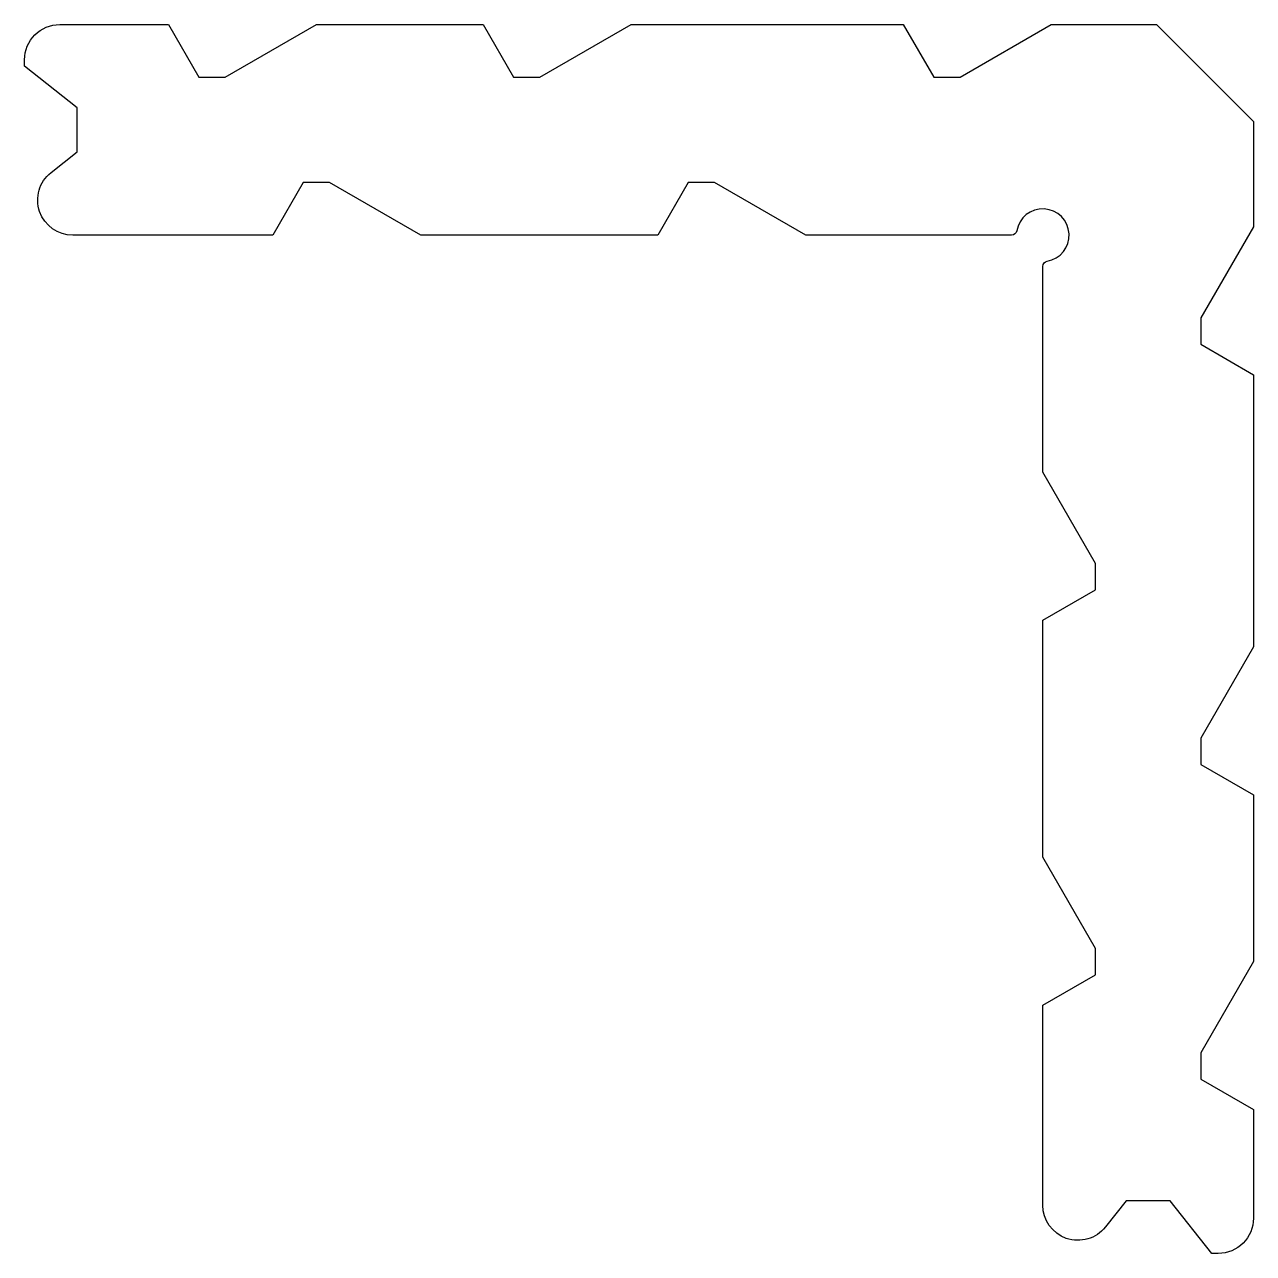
# Model space of a CAD drawing. Extents: x 1112.8 to 1182.8, y 62.5 to 132.5.
import ezdxf

# ---------------------------------------------------------------- set-up
doc = ezdxf.new("R2010")
doc.units = 0
doc.header["$LTSCALE"] = 15
doc.layers.add('ANA', color=220, linetype='CONTINUOUS')

msp = doc.modelspace()

# ---------------------------------------------------------------- linework, layer by layer
at = {"layer": 'ANA', "color": 0}
msp.add_lwpolyline([(1147.363, 132.456), (1162.863, 132.456), (1164.595, 129.456), (1166.095, 129.456), (1171.291, 132.456), (1177.291, 132.456), (1182.808, 126.939), (1182.808, 120.939), (1179.808, 115.742), (1179.808, 114.242), (1182.808, 112.51), (1182.808, 97.01), (1179.808, 91.814), (1179.808, 90.314), (1182.808, 88.582), (1182.808, 79.082), (1179.808, 73.886), (1179.808, 72.386), (1182.808, 70.654), (1182.808, 64.456, -0.414214), (1180.808, 62.456), (1180.433, 62.456), (1178.058, 65.456), (1175.558, 65.456), (1174.376, 63.963, -0.710874), (1170.808, 65.204), (1170.808, 76.599), (1173.808, 78.331), (1173.808, 79.831), (1170.808, 85.028), (1170.808, 98.528), (1173.808, 100.26), (1173.808, 101.76), (1170.808, 106.956), (1170.808, 118.681, -0.365977), (1171.058, 118.977, 1.937711), (1169.329, 120.706, -0.365977), (1169.033, 120.456), (1157.308, 120.456), (1152.112, 123.456), (1150.612, 123.456), (1148.88, 120.456), (1135.38, 120.456), (1130.184, 123.456), (1128.684, 123.456), (1126.952, 120.456), (1115.557, 120.456, -0.710874), (1114.315, 124.024), (1115.808, 125.206), (1115.808, 127.706), (1112.808, 130.081), (1112.808, 130.456, -0.414214), (1114.808, 132.456), (1121.006, 132.456), (1122.738, 129.456), (1124.238, 129.456), (1129.435, 132.456), (1138.935, 132.456), (1140.667, 129.456), (1142.167, 129.456)], format="xyb", close=True, dxfattribs=at)

doc.saveas('drawing.dxf')
